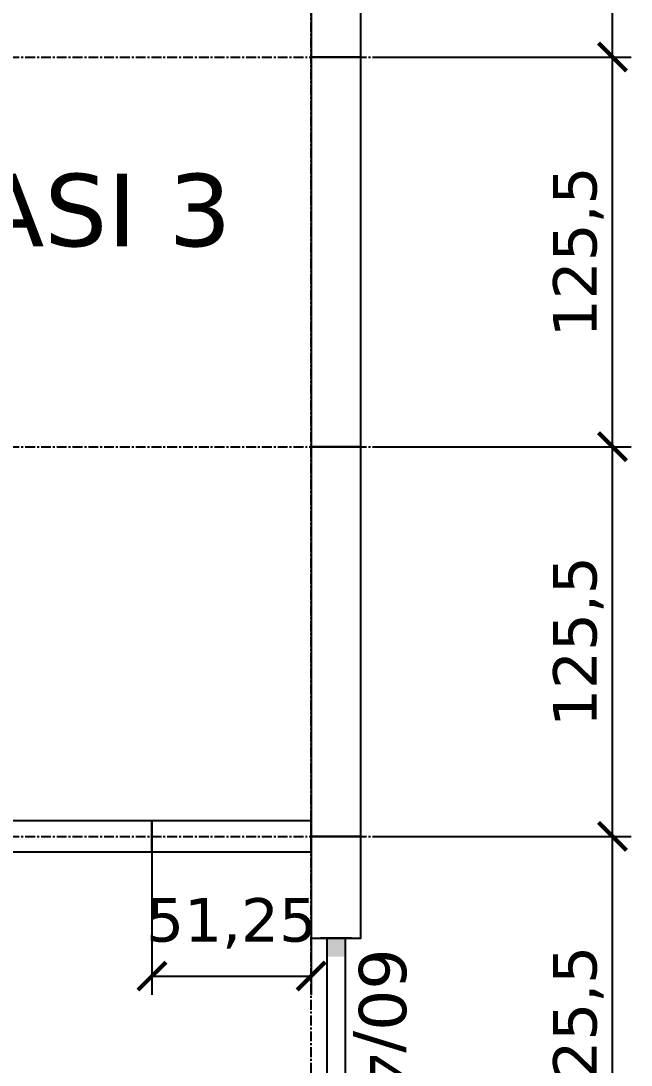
# Model space of a CAD drawing. Header units: centimetres. Extents: x -135 to 5290, y -1327 to 1388.
# Drawn here: x 1040.6 to 1237, y 561.8 to 898.2 of the extents above; entities that cross this region are included whole.
import ezdxf
from ezdxf.enums import TextEntityAlignment as Align

# ---------------------------------------------------------------- set-up
doc = ezdxf.new("R2010")
doc.units = ezdxf.units.CM
doc.linetypes.add('CENTER', pattern=[5.08, 3.175, -0.635, 0.635, -0.635])
for name, color, linetype in [('AKS', 4, 'CENTER'), ('DIS_DUVAR_160', 30, 'Continuous'), ('IC_DUVAR_100', 30, 'Continuous'), ('ODA_ADLARI', 7, 'Continuous'), ('OLCULER', 7, 'Continuous'), ('OZEL_PANEL_OLCU_CM', 3, 'Continuous'), ('PENCERE', 10, 'Continuous')]:
    doc.layers.add(name, color=color, linetype=linetype)
doc.styles.add('PORTMAN', font='DejaVuSans.ttf')
doc.styles.get("Standard").update_dxf_attribs({"font": 'DejaVuSans.ttf'})
doc.dimstyles.new('PORTMAN', dxfattribs={"dimtxt": 14, "dimasz": 9, "dimexe": 6, "dimexo": 5, "dimgap": 4, "dimtad": 1, "dimtxsty": 'PORTMAN', "dimblk": 'ARCHTICK', "dimcen": 2.5, "dimazin": 3, "dimtfac": 0.5, "dimtmove": 2, "dimatfit": 3})

# ---------------------------------------------------------------- blocks, each defined once
blk = doc.blocks.new('BOM_I14_1255p0_IC_DOLU')
blk.add_lwpolyline([(0, 0), (10, 0), (10, 125.5), (0, 125.5)], close=True)
blk = doc.blocks.new('BOM_I13_512p5_IC_DOLU')
blk.add_lwpolyline([(0, 0), (10, 0), (10, 51.25), (0, 51.25)], close=True)
blk = doc.blocks.new('kaynak-pencere-6040')
at = {"layer": 'PENCERE', "color": 1}
for p, q in [((53375.86, 7992.28), (53385.86, 7992.28)), ((53377.86, 7932.28), (53377.86, 7992.28)), ((53383.86, 7932.28), (53383.86, 7992.28)), ((53375.86, 7932.28), (53385.86, 7932.28))]:
    blk.add_line(p, q, dxfattribs=at)
for points in [[(53377.86, 7992.28), (53377.86, 7986.28), (53383.86, 7992.28), (53383.86, 7986.28)], [(53377.86, 7932.28), (53377.86, 7938.28), (53383.86, 7932.28), (53383.86, 7938.28)]]:
    blk.add_solid(points, dxfattribs=at)
at = {"layer": 'PENCERE', "color": 0, "lineweight": 25}
blk.add_text('60/40', height=15.217, rotation=90, dxfattribs=at).set_placement((53373.47, 7935.61))
blk = doc.blocks.new('BOM_P03_PENCERE_600x400')
at = {"layer": 'PENCERE'}
blk.add_blockref('kaynak-pencere-6040', (0, 0), dxfattribs=at)
blk = doc.blocks.new('BOM_D15_1255p0_DIS_P03')
for points in [[(0, 92.75), (16, 92.75), (16, 125.5), (0, 125.5)], [(0, 0), (16, 0), (16, 32.75), (0, 32.75)]]:
    blk.add_lwpolyline(points, close=True)
at = {"layer": 'PENCERE'}
blk.add_blockref('BOM_P03_PENCERE_600x400', (-53372.862, -7899.528), dxfattribs=at)
blk = doc.blocks.new('BOM_D09_1255p0_DIS_DOLU')
blk.add_lwpolyline([(0, 0), (16, 0), (16, 125.5), (0, 125.5)], close=True)
blk = doc.blocks.new('_ARCHTICK')
at = {"color": 0, "linetype": 'BYBLOCK', "const_width": 0.15}
blk.add_lwpolyline([(-0.5, -0.5), (0.5, 0.5)], dxfattribs=at)

msp = doc.modelspace()

# ---------------------------------------------------------------- linework, layer by layer
at = {"layer": 'AKS'}
for p, q in [((1134, -35), (1134, 1091)), ((-35, 886.5), (1185, 886.5)), ((-35, 761), (1185, 761)), ((-35, 635.5), (1185, 635.5))]:
    msp.add_line(p, q, dxfattribs=at)

# ---------------------------------------------------------------- block references
at = {"layer": 'DIS_DUVAR_160'}
for p in [(1134, 886.5), (1134, 761), (1134, 635.5)]:
    msp.add_blockref('BOM_D09_1255p0_DIS_DOLU', p, dxfattribs=at)
at = {"layer": 'DIS_DUVAR_160', "rotation": 180}
msp.add_blockref('BOM_D15_1255p0_DIS_P03', (1150, 635.5), dxfattribs=at)
at = {"layer": 'IC_DUVAR_100', "rotation": 270}
for name, p in [('BOM_I14_1255p0_IC_DOLU', (957.25, 640.5)), ('BOM_I13_512p5_IC_DOLU', (1082.75, 640.5))]:
    msp.add_blockref(name, p, dxfattribs=at)

# ---------------------------------------------------------------- texts
at = {"layer": 'ODA_ADLARI', "style": 'PORTMAN'}
msp.add_text('YATAK ODASI 3', height=23.32487, dxfattribs=at).set_placement((985.375, 837.25), align=Align.MIDDLE_CENTER)

# ---------------------------------------------------------------- dimensions: what is measured, and where the dimension line sits
at = {"layer": 'OLCULER'}
for base, p1, p2 in [((1231, 886.5), (1150, 886.5), (1150, 1012)), ((1231, 761), (1150, 761), (1150, 886.5)), ((1231, 635.5), (1150, 635.5), (1150, 761)), ((1231, 510), (1150, 510), (1150, 635.5))]:
    msp.add_linear_dim(base=base, p1=p1, p2=p2, angle=90, dimstyle='PORTMAN', override={"dimtxt": 14, "dimasz": 9, "dimexe": 6, "dimexo": 5, "dimdec": 2, "dimzin": 8, "dimdsep": 44}, dxfattribs=at).render()
at = {"layer": 'OZEL_PANEL_OLCU_CM'}
msp.add_linear_dim(base=(1082.75, 590.5), p1=(1082.75, 640.5), p2=(1134, 640.5), dimstyle='PORTMAN', override={"dimtxt": 14, "dimasz": 9, "dimexe": 6, "dimexo": 5, "dimdec": 2, "dimzin": 8, "dimdsep": 44}, dxfattribs=at).render()

doc.saveas('drawing.dxf')
